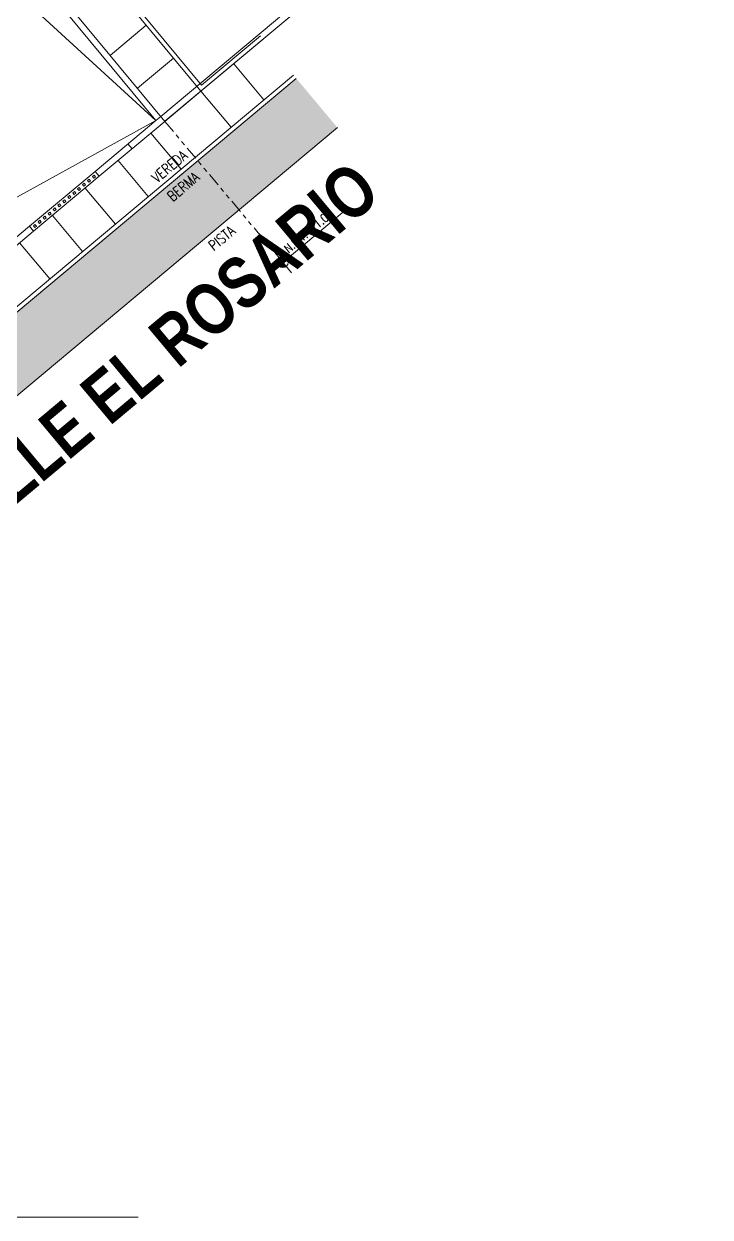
# Model space of a CAD drawing. Header units: millimetres. Extents: x 2471 to 2909, y 1327 to 1568.
# Drawn here: x 2659.06 to 2675.1, y 1337.36 to 1365.26 of the extents above; entities that cross this region are included whole.
import ezdxf

# ---------------------------------------------------------------- set-up
doc = ezdxf.new("R2010")
doc.units = ezdxf.units.MM
doc.linetypes.add('HIDDEN', pattern=[0.375, 0.25, -0.125])
doc.linetypes.add('PHANTOM', pattern=[2.5, 1.25, -0.25, 0.25, -0.25, 0.25, -0.25])
doc.layers.get('0').update_dxf_attribs({"color": 251, "lineweight": 9})
for name, color, linetype, lineweight in [('A-BARANDAS', 251, 'Continuous', 13), ('A-EJES', 251, 'PHANTOM', 13), ('A-JARDIN', 251, 'Continuous', 13), ('A-MURO BAJO', 251, 'Continuous', 13), ('A-MUROS', 251, 'Continuous', 13), ('A-PROYECCIONES', 251, 'HIDDEN', 13), ('A_50_TextoIndicaciones', 251, 'Continuous', 13), ('A_50_TextoTitulos', 251, 'Continuous', 13), ('NIVELES-NPT', 251, 'Continuous', 13), ('TITULOS', 251, 'Continuous', 13), ('XREF_PAISAJISMO_200612$0$A-MURO BAJO', 251, 'Continuous', 13)]:
    doc.layers.add(name, color=color, linetype=linetype, lineweight=lineweight)
doc.styles.add('2000-TITULO', font='arialbd.ttf', dxfattribs={"width": 0.8, "height": 8})
doc.styles.add('ROMANS', font='romans.shx', dxfattribs={"width": 0.8})

# ---------------------------------------------------------------- blocks, each defined once
blk = doc.blocks.new('NPT')
at = {"layer": 'NIVELES-NPT'}
h = blk.add_hatch(color=256, dxfattribs=at)
h.paths.add_polyline_path([(0, -0.061), (0, 0), (-0.06, 0, 0.004279), (-0.06, -0.001, 0.414214)])
h.paths.add_polyline_path([(0, 0), (0.06, 0, 0.409209), (0, 0.059)])
blk.add_line((0.932, 0), (-0.119, 0), dxfattribs=at)
blk.add_lwpolyline([(0, -0.16), (0, 0.149)], dxfattribs=at)
at = {"layer": 'NIVELES-NPT', "linetype": 'Continuous'}
blk.add_circle((0, -0.001), 0.0603, dxfattribs=at)
at = {"layer": 'NIVELES-NPT', "style": 'ROMANS', "width": 0.8}
blk.add_attdef('N.P.T.±0.00', (0.118, 0.036), '', height=0.1, dxfattribs=at)
blk = doc.blocks.new('CERCO_TORRE-A_01_PISO-2')
at = {"layer": 'A-JARDIN'}
h = blk.add_hatch(dxfattribs=at)
h.set_pattern_fill('AR-SAND', color=256, scale=0.001)
h.paths.add_polyline_path([(3, -1.2), (-34.228, -1.2), (-34.228, -2.7), (3, -2.7)])
at = {"layer": 'A-BARANDAS'}
for points in [[(-3.925, 0.1), (-3.925, 0.05), (-3.875, 0.05), (-3.875, 0.1)], [(-3.775, 0.1), (-3.775, 0.05), (-3.725, 0.05), (-3.725, 0.1)], [(-3.625, 0.1), (-3.625, 0.05), (-3.575, 0.05), (-3.575, 0.1)], [(-3.475, 0.1), (-3.475, 0.05), (-3.425, 0.05), (-3.425, 0.1)], [(-3.325, 0.1), (-3.325, 0.05), (-3.275, 0.05), (-3.275, 0.1)], [(-3.175, 0.1), (-3.175, 0.05), (-3.125, 0.05), (-3.125, 0.1)], [(-3.025, 0.1), (-3.025, 0.05), (-2.975, 0.05), (-2.975, 0.1)], [(-2.875, 0.1), (-2.875, 0.05), (-2.825, 0.05), (-2.825, 0.1)], [(-2.725, 0.1), (-2.725, 0.05), (-2.675, 0.05), (-2.675, 0.1)], [(-2.575, 0.1), (-2.575, 0.05), (-2.525, 0.05), (-2.525, 0.1)], [(-2.425, 0.1), (-2.425, 0.05), (-2.375, 0.05), (-2.375, 0.1)], [(-2.275, 0.1), (-2.275, 0.05), (-2.225, 0.05), (-2.225, 0.1)], [(-2.125, 0.1), (-2.125, 0.05), (-2.075, 0.05), (-2.075, 0.1)]]:
    blk.add_lwpolyline(points, close=True, dxfattribs=at)
at = {"layer": 'A-EJES', "ltscale": 0.25}
blk.add_line((0, 0, 0), (0, -4, 0), dxfattribs=at)
at = {"layer": 'A-MURO BAJO', "color": 252}
for p, q in [((1.109, 2, 0), (0.009, 2.005, 0)), ((1.104, 1, 0), (0.004, 1.005, 0)), ((-4.428, -1.1, 0), (-4.428, 0)), ((-3.428, -1.1, 0), (-3.428, 0)), ((-2.428, -1.1, 0), (-2.428, 0)), ((-1.428, -1.1, 0), (-1.428, 0)), ((-0.428, -1.1, 0), (-0.428, 0)), ((1.1, 0, 0), (0, 0, 0)), ((1.1, -1.1, 0), (1.1, 0, 0)), ((2.1, -1.1, 0), (2.1, 0, 0))]:
    blk.add_line(p, q, dxfattribs=at)
at = {"layer": 'A-MURO BAJO', "color": 251}
for p, q in [((-4, 0.15, 0), (-2, 0.15, 0)), ((-4, 0, 0), (-2, 0, 0))]:
    blk.add_line(p, q, dxfattribs=at)
at = {"layer": 'A-MURO BAJO', "color": 252, "elevation": 0}
for points in [[(3, 0), (1.1, 0), (1.223, 27.745)], [(-35.328, -2.7), (3, -2.7)]]:
    blk.add_lwpolyline(points, dxfattribs=at)
at = {"layer": 'A-MURO BAJO', "color": 4, "elevation": 0}
blk.add_lwpolyline([(3, 0.1), (1.2, 0.1), (1.323, 27.745)], dxfattribs=at)
blk.add_lwpolyline([(-50.248, 19.152), (-36.56, -0.556), (-37.792, -1.411, 0.245706), (-35.328, -2.7), (-35.328, -1.2), (3, -1.2)], format="xyb", dxfattribs=at)
at = {"layer": 'A-MURO BAJO', "color": 252, "elevation": 0}
blk.add_lwpolyline([(-50.166, 19.209), (-36.421, -0.581), (-37.651, -1.435, 0.227495), (-35.428, -2.598), (-35.428, -1.1), (3, -1.1)], format="xyb", dxfattribs=at)
at = {"layer": 'A-MUROS', "color": 251}
for p, q in [((-1, 0, 0), (-1, 0.15, 0)), ((-0.149, 0.15, 0), (0.001, 0.15, 0))]:
    blk.add_line(p, q, dxfattribs=at)
at = {"layer": 'A-MUROS', "color": 3, "elevation": 0}
blk.add_lwpolyline([(-2.086, 14.8), (-0.084, 14.8), (-0.149, 0.15), (-2, 0.15), (-2, 0), (0, 0), (0.123, 27.75), (-3.686, 27.75)], dxfattribs=at)
blk.add_lwpolyline([(-6, 0), (-4, 0), (-4, 0.15), (-6, 0.15)], close=True, dxfattribs=at)
at = {"layer": 'A-PROYECCIONES', "linetype": 'Continuous', "ltscale": 0.5}
for p, q in [((-0.149, 0.15, 0), (-2.086, 14.8, 0)), ((-8.586, 1.8), (-0.149, 0.15, 0))]:
    blk.add_line(p, q, dxfattribs=at)
at = {"xscale": 2, "yscale": 2, "zscale": 2}
blk.add_blockref('NPT', (0, -4.299, 0), dxfattribs=at).add_auto_attribs({'N.P.T.±0.00': 'N.P.T. -1.00'})
at = {"layer": 'A_50_TextoIndicaciones', "color": 2, "char_height": 0.24, "width": 0.93496, "attachment_point": 2, "style": 'ROMANS'}
for s, insert in [('\\pxql;VEREDA', (-0.604, -0.756, 0)), ('\\pxql;BERMA', (-0.604, -1.326, 0)), ('\\pxql;PISTA', (-0.604, -2.826, 0))]:
    blk.add_mtext(s, dxfattribs=dict(at, insert=insert))
blk = doc.blocks.new('A$Cda3111fd')
at = {"layer": 'XREF_PAISAJISMO_200612$0$A-MURO BAJO'}
for p, q in [((88.522, 17.132, 0), (75.795, 6.481, 0)), ((88.639, 17.034, 0), (75.891, 6.366, 0))]:
    blk.add_line(p, q, dxfattribs=at)

msp = doc.modelspace()

# ---------------------------------------------------------------- linework, layer by layer
at = {"layer": 'A_50_TextoTitulos'}
msp.add_lwpolyline([(2640.326, 1337.359), (2661.726, 1337.359)], dxfattribs=at)

# ---------------------------------------------------------------- block references
msp.add_blockref('A$Cda3111fd', (2586.461, 1356.615, 0))
at = {"rotation": 39.92553827807826}
msp.add_blockref('CERCO_TORRE-A_01_PISO-2', (2662.352, 1362.98, 0), dxfattribs=at)

# ---------------------------------------------------------------- texts
at = {"layer": 'TITULOS', "color": 8, "insert": (2662.019, 1357.421), "char_height": 1.2, "attachment_point": 5, "rotation": 39.9265, "style": '2000-TITULO'}
msp.add_mtext_dynamic_manual_height_columns('CALLE EL ROSARIO', width=34.49743, gutter_width=1.75, heights=[0], dxfattribs=at)

doc.saveas('drawing.dxf')
